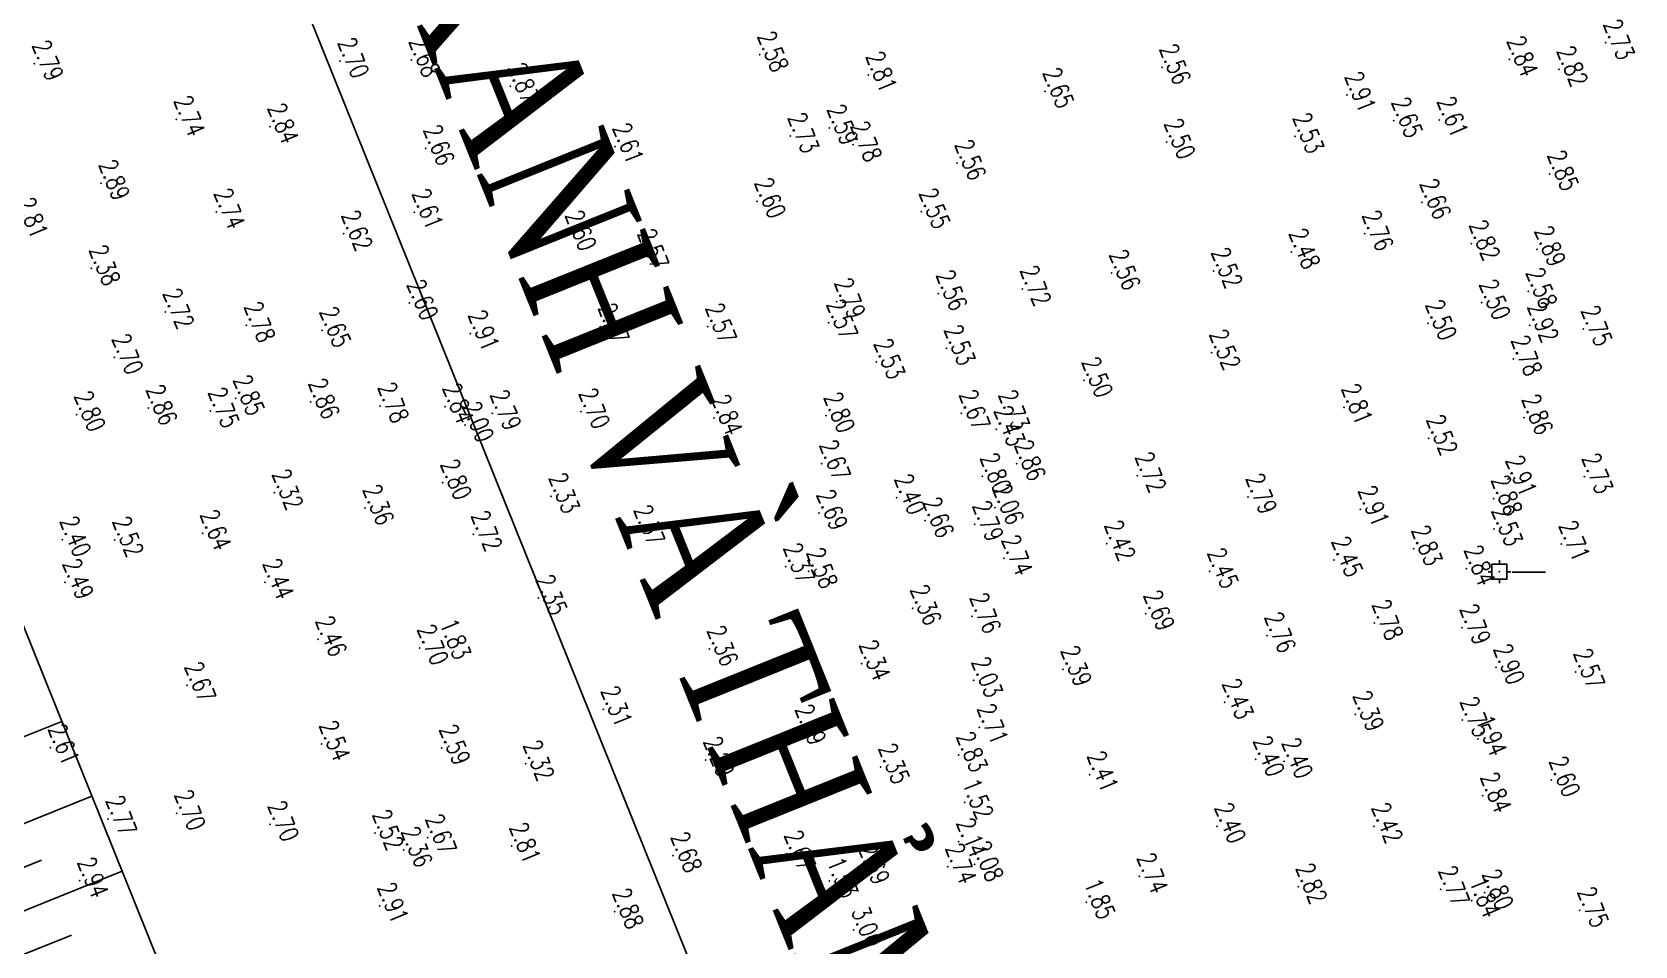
# Model space of a CAD drawing. Header units: millimetres. Extents: x 405522 to 410309, y 2303080 to 2310223.
# Drawn here: x 406977.9 to 407136.6, y 2306783 to 2306873.5 of the extents above; entities that cross this region are included whole.
import ezdxf
from ezdxf.enums import TextEntityAlignment as Align
from ezdxf.xclip import XClip

# ---------------------------------------------------------------- set-up
doc = ezdxf.new("R2010")
doc.units = ezdxf.units.MM
doc.header["$LTSCALE"] = 10
doc.header["$MEASUREMENT"] = 0
doc.header["$XCLIPFRAME"] = 0
doc.layers.get('0').update_dxf_attribs({"linetype": 'CONTINUOUS'})
doc.layers.get('Defpoints').update_dxf_attribs({"linetype": 'CONTINUOUS'})
for name, color, linetype in [('caodo', 7, 'CONTINUOUS'), ('DIM', 4, 'CONTINUOUS'), ('Main', 3, 'CONTINUOUS'), ('Other', 9, 'CONTINUOUS'), ('text', 7, 'CONTINUOUS')]:
    doc.layers.add(name, color=color, linetype=linetype)
doc.styles.add('Dien', font='simplex.shx', dxfattribs={"width": 0.75})
doc.styles.add('TextH', font='vntimeh.shx', dxfattribs={"width": 0.75})
doc.styles.add('txt', font='romans.shx', dxfattribs={"height": 0.2})
doc.dimstyles.new('D6.7', dxfattribs={"dimscale": 6.7, "dimtxt": 1.5, "dimasz": 2, "dimexe": 1.5, "dimexo": 0.5, "dimgap": 1, "dimtad": 1, "dimdec": 0, "dimdsep": 46, "dimtxsty": 'Dien', "dimcen": 1, "dimclrd": 256, "dimclre": 256, "dimclrt": 7, "dimaunit": 1, "dimadec": 3, "dimazin": 0, "dimtfac": 1, "dimtdec": 0, "dimtmove": 1, "dimatfit": 0, "dimfxl": 1, "dimtolj": 1, "dimtzin": 0, "dimlwe": -1, "dimarcsym": 0})

# ---------------------------------------------------------------- blocks, each defined once
blk = doc.blocks.new('*D26')
at = {"layer": 'Defpoints', "color": 0, "linetype": 'Continuous'}
for p in [(406742.66, 2306987.54), (407088.98, 2306054.36), (407050.04, 2306039.91)]:
    blk.add_point(p, dxfattribs=at)
at = {"layer": 'DIM'}
for p, q in [((406739.52, 2306986.38), (406694.3, 2306969.59)), ((407085.84, 2306053.2), (407040.61, 2306036.41))]:
    blk.add_line(p, q, dxfattribs=at)
at = {"layer": 'DIM', "linetype": 'Continuous', "lineweight": -2}
blk.add_line((406708.38, 2306960.53), (407045.37, 2306052.47), dxfattribs=at)
at = {"layer": 'DIM', "linetype": 'Continuous'}
for points in [[(406710.47, 2306961.3), (406706.29, 2306959.75), (406703.72, 2306973.09)], [(407047.47, 2306053.25), (407043.28, 2306051.7), (407050.04, 2306039.91)]]:
    blk.add_solid(points, dxfattribs=at)
at = {"layer": 'DIM', "color": 7, "linetype": 'Continuous', "insert": (406887.87, 2306510.58), "char_height": 10.05, "attachment_point": 5, "rotation": 290.3607, "style": 'Dien'}
blk.add_mtext('\\A1;995', dxfattribs=at)
blk = doc.blocks.new('20')
at = {"layer": 'caodo', "color": 8, "linetype": 'Continuous'}
for p in [(-473.82, -436.03, 0.41), (-599.14, -437.84, 0.38), (-592.1, -437.73, 0.36), (-557.59, -437.21, 0.26), (-483.37, -437.68, 0.52), (-629.4, -438.1, 0.47), (-546.85, -439.21, 0.49), (-517.77, -438.47, 0.24), (-478.44, -438.67, 0.5), (-582.29, -440.33, 0.55), (-529.33, -440.82, 0.33), (-499.44, -441.21, 0.59), (-615.37, -443.59, 0.42), (-606.09, -444.33, 0.52), (-494.8, -443.74, 0.33), (-490.29, -443.67, 0.29), (-554.57, -445.27, 0.41), (-550.69, -444.45, 0.27), (-517.31, -445.85, 0.18), (-504.58, -445.29, 0.21), (-590.67, -446.48, 0.34), (-571.93, -446.3, 0.29), (-548.36, -446.11, 0.46), (-538.04, -447.94, 0.24), (-479.36, -449, 0.53), (-622.81, -449.93, 0.57), (-557.87, -451.71, 0.28), (-492, -451.81, 0.34), (-611.4, -452.77, 0.42), (-591.79, -452.8, 0.29), (-541.59, -452.75, 0.23), (-598.78, -454.94, 0.3), (-576.62, -454.94, 0.28), (-497.7, -454.94, 0.44), (-569.46, -456.76, 0.25), (-504.96, -456.73, 0.16), (-487.13, -455.9, 0.5), (-480.63, -456.48, 0.57), (-623.76, -458.37, 0.06), (-512.65, -458.62, 0.2), (-522.75, -458.82, 0.24), (-592.29, -461.79, 0.28), (-549.97, -461.64, 0.47), (-539.89, -460.85, 0.24), (-531.59, -460.4, 0.4), (-486.11, -461.77, 0.18), (-481.49, -460.62, 0.26), (-616.45, -462.67, 0.4), (-608.42, -463.99, 0.46), (-600.94, -464.49, 0.33), (-586.23, -464.82, 0.59), (-573.37, -464.13, 0.25), (-562.74, -464.13, 0.25), (-550.75, -463.74, 0.25), (-491.43, -463.79, 0.18), (-481.34, -464, 0.6), (-476.03, -464.37, 0.43), (-539.1, -466.28, 0.21), (-621.5, -467.17, 0.38), (-546.05, -467.64, 0.21), (-512.84, -466.72, 0.2), (-482.97, -467.32, 0.46), (-525.48, -469.46, 0.18), (-609.49, -471.24, 0.53), (-625.23, -472.83, 0.48), (-618.12, -472.2, 0.54), (-611.98, -472.47, 0.43), (-602.05, -471.58, 0.54), (-595.19, -471.97, 0.46), (-588.76, -472.05, 0.52), (-584.05, -472.71, 0.47), (-575.28, -472.55, 0.38), (-551.02, -472.95, 0.48), (-537.63, -472.7, 0.35), (-533.71, -472.72, 0.41), (-499.75, -472.11, 0.49), (-586.78, -473.87, -0.32), (-562.12, -473.18, 0.52), (-534.17, -474.29, 0.11), (-481.9, -473.15, 0.54), (-491.34, -475.18, 0.2), (-551.45, -477.68, 0.35), (-532.14, -477.69, 0.54), (-535.53, -478.96, 0.48), (-520.19, -478.87, 0.4), (-483.5, -479.21, 0.59), (-475.95, -478.99, 0.41), (-605.65, -480.57), (-588.97, -479.58, 0.48), (-596.66, -482.09, 0.04), (-578.26, -480.93, 0.01), (-544.02, -481.05, 0.08), (-534.28, -482.04, -0.26), (-509.23, -480.99, 0.47), (-498.11, -482.2, 0.59), (-484.93, -481.16, 0.56), (-551.73, -482.59, 0.37), (-541.22, -483.34, 0.34), (-536.29, -483.69, 0.47), (-626.66, -485.22, 0.08), (-621.45, -485.25, 0.2), (-612.76, -484.58, 0.32), (-585.94, -484.68, 0.4), (-569.84, -484.11, 0.05), (-523.23, -485.63, 0.1), (-484.89, -484.18, 0.21), (-478.23, -485.65, 0.39), (-533.41, -487.08, 0.42), (-500.73, -487.22, 0.13), (-492.84, -486.12, 0.51), (-555.01, -487.88, 0.05), (-552.73, -488.35, 0.26), (-513.04, -488.37, 0.13), (-487.61, -488.09, 0.52), (-626.39, -489.43, 0.17), (-606.57, -489.43, 0.12), (-579.52, -491.01, 0.03), (-542.45, -492.01, 0.04), (-536.56, -492.81, 0.44), (-519.36, -492.55, 0.37), (-496.73, -493.48, 0.46), (-601.34, -495.1, 0.14), (-507.37, -494.72, 0.44), (-488.04, -493.92, 0.47), (-591.27, -495.94, 0.38), (-589.04, -495.39, -0.49), (-562.58, -496.05, 0.04), (-547.51, -497.48, 0.02), (-527.55, -498.05, 0.07), (-484.7, -497.87, 0.58), (-476.78, -498.32, 0.25), (-614.31, -499.64, 0.35), (-536.39, -499.15, -0.29), (-511.56, -501.31, 0.11), (-573.08, -502.03, -0.01), (-498.62, -502.5, 0.07), (-488.02, -503.09, 0.43), (-553.86, -503.85, 0.17), (-535.84, -503.79, 0.39), (-627.83, -505.81, 0.29), (-600.98, -505.45, 0.22), (-589.09, -505.84, 0.27), (-486.45, -504.94, -0.38), (-580.78, -507.4), (-562.94, -507.04, -0.03), (-545.61, -507.72, 0.03), (-537.89, -506.55, 0.51), (-508.49, -506.98, 0.08), (-505.67, -507.17, 0.08), (-524.93, -508.48, 0.09), (-479.2, -509, 0.28), (-486, -510.58, 0.52), (-615.32, -512.32, 0.38), (-537.3, -511.21, -0.8), (-622.12, -512.88, 0.45), (-606.08, -513.41, 0.38), (-512.32, -513.59, 0.08), (-496.77, -513.59, 0.1), (-595.7, -514.27, 0.2), (-590.47, -514.72, 0.35), (-582.14, -515.55, 0.49), (-537.88, -515.11, -0.21), (-592.86, -515.96, 0.04), (-566.17, -516.49, 0.36), (-554.93, -516.32, 0.35), (-536.31, -517.38, -0.24), (-624.92, -518.99, 0.62), (-550.7, -519, -0.79), (-547.57, -517.67, 0.37), (-538.97, -517.61, 0.42), (-520.01, -518.56, 0.42), (-504.27, -519.58, 0.5), (-490.16, -519.84, 0.45), (-485.82, -520.17, 0.48), (-595.22, -521.49, 0.59), (-571.94, -522.06, 0.56), (-525.26, -521.11, -0.47), (-487.1, -520.95, -0.48), (-476.39, -521.92, 0.43), (-548.28, -523.88, 0.68)]:
    blk.add_point(p, dxfattribs=at)
at = {"layer": 'caodo', "color": 8, "linetype": 'Continuous', "style": 'txt', "width": 0.75}
for s, p in [('2.73', (-473.32, -436.03, 0.41)), ('2.79', (-628.9, -438.1, 0.47)), ('2.70', (-598.64, -437.84, 0.38)), ('2.68', (-591.6, -437.73, 0.36)), ('2.58', (-557.09, -437.21, 0.26)), ('2.56', (-517.27, -438.47, 0.24)), ('2.84', (-482.87, -437.68, 0.52)), ('2.82', (-477.94, -438.67, 0.5)), ('2.81', (-546.35, -439.21, 0.49)), ('2.87', (-581.79, -440.33, 0.55)), ('2.65', (-528.83, -440.82, 0.33)), ('2.91', (-498.94, -441.21, 0.59)), ('2.74', (-614.87, -443.59, 0.42)), ('2.84', (-605.59, -444.33, 0.52)), ('2.59', (-550.19, -444.45, 0.27)), ('2.65', (-494.3, -443.74, 0.33)), ('2.61', (-489.79, -443.67, 0.29)), ('2.66', (-590.17, -446.48, 0.34)), ('2.61', (-571.43, -446.3, 0.29)), ('2.73', (-554.07, -445.27, 0.41)), ('2.78', (-547.86, -446.11, 0.46)), ('2.50', (-516.81, -445.85, 0.18)), ('2.53', (-504.08, -445.29, 0.21)), ('2.56', (-537.54, -447.94, 0.24)), ('2.85', (-478.86, -449, 0.53)), ('2.89', (-622.31, -449.93, 0.57)), ('2.74', (-610.9, -452.77, 0.42)), ('2.61', (-591.29, -452.8, 0.29)), ('2.60', (-557.37, -451.71, 0.28)), ('2.55', (-541.09, -452.75, 0.23)), ('2.66', (-491.5, -451.81, 0.34)), ('2.81', (-630.42, -453.67, 0.49)), ('2.62', (-598.28, -454.94, 0.3)), ('2.60', (-576.12, -454.94, 0.28)), ('2.76', (-497.2, -454.94, 0.44)), ('2.82', (-486.63, -455.9, 0.5)), ('2.57', (-568.96, -456.76, 0.25)), ('2.48', (-504.46, -456.73, 0.16)), ('2.89', (-480.13, -456.48, 0.57)), ('2.38', (-623.26, -458.37, 0.06)), ('2.56', (-522.25, -458.82, 0.24)), ('2.52', (-512.15, -458.62, 0.2)), ('2.56', (-539.39, -460.85, 0.24)), ('2.72', (-531.09, -460.4, 0.4)), ('2.58', (-480.99, -460.62, 0.26)), ('2.60', (-591.79, -461.79, 0.28)), ('2.79', (-549.47, -461.64, 0.47)), ('2.50', (-485.61, -461.77, 0.18)), ('2.72', (-615.95, -462.67, 0.4)), ('2.78', (-607.92, -463.99, 0.46)), ('2.57', (-550.25, -463.74, 0.25)), ('2.50', (-490.93, -463.79, 0.18)), ('2.92', (-480.84, -464, 0.6)), ('2.65', (-600.44, -464.49, 0.33)), ('2.91', (-585.73, -464.82, 0.59)), ('2.57', (-572.87, -464.13, 0.25)), ('2.57', (-562.24, -464.13, 0.25)), ('2.75', (-475.53, -464.37, 0.43)), ('2.70', (-621, -467.17, 0.38)), ('2.53', (-538.6, -466.28, 0.21)), ('2.52', (-512.34, -466.72, 0.2)), ('2.53', (-545.55, -467.64, 0.21)), ('2.78', (-482.47, -467.32, 0.46)), ('2.50', (-524.98, -469.46, 0.18)), ('2.85', (-608.99, -471.24, 0.53)), ('2.86', (-601.55, -471.58, 0.54)), ('2.78', (-594.69, -471.97, 0.46)), ('2.80', (-624.73, -472.83, 0.48)), ('2.86', (-617.62, -472.2, 0.54)), ('2.75', (-611.48, -472.47, 0.43)), ('2.84', (-588.26, -472.05, 0.52)), ('2.79', (-583.55, -472.71, 0.47)), ('2.70', (-574.78, -472.55, 0.38)), ('2.84', (-561.62, -473.18, 0.52)), ('2.80', (-550.52, -472.95, 0.48)), ('2.67', (-537.13, -472.7, 0.35)), ('2.73', (-533.21, -472.72, 0.41)), ('2.81', (-499.25, -472.11, 0.49)), ('2.86', (-481.4, -473.15, 0.54)), ('2.00', (-586.28, -473.87, -0.32)), ('2.43', (-533.67, -474.29, 0.11)), ('2.52', (-490.84, -475.18, 0.2)), ('2.67', (-550.95, -477.68, 0.35)), ('2.86', (-531.64, -477.69, 0.54)), ('2.80', (-588.47, -479.58, 0.48)), ('2.80', (-535.03, -478.96, 0.48)), ('2.72', (-519.69, -478.87, 0.4)), ('2.91', (-483, -479.21, 0.59)), ('2.73', (-475.45, -478.99, 0.41)), ('2.32', (-605.15, -480.57)), ('2.33', (-577.76, -480.93, 0.01)), ('2.40', (-543.52, -481.05, 0.08)), ('2.79', (-508.73, -480.99, 0.47)), ('2.88', (-484.43, -481.16, 0.56)), ('2.36', (-596.16, -482.09, 0.04)), ('2.69', (-551.23, -482.59, 0.37)), ('2.06', (-533.78, -482.04, -0.26)), ('2.91', (-497.61, -482.2, 0.59)), ('2.64', (-612.26, -484.58, 0.32)), ('2.72', (-585.44, -484.68, 0.4)), ('2.37', (-569.34, -484.11, 0.05)), ('2.66', (-540.72, -483.34, 0.34)), ('2.79', (-535.79, -483.69, 0.47)), ('2.53', (-484.39, -484.18, 0.21)), ('2.40', (-626.16, -485.22, 0.08)), ('2.52', (-620.95, -485.25, 0.2)), ('2.42', (-522.73, -485.63, 0.1)), ('2.83', (-492.34, -486.12, 0.51)), ('2.71', (-477.73, -485.65, 0.39)), ('2.37', (-554.51, -487.88, 0.05)), ('2.74', (-532.91, -487.08, 0.42)), ('2.45', (-500.23, -487.22, 0.13)), ('2.49', (-625.89, -489.43, 0.17)), ('2.44', (-606.07, -489.43, 0.12)), ('2.58', (-552.23, -488.35, 0.26)), ('2.45', (-512.54, -488.37, 0.13)), ('2.84', (-487.11, -488.09, 0.52)), ('2.35', (-579.02, -491.01, 0.03)), ('2.36', (-541.95, -492.01, 0.04)), ('2.69', (-518.86, -492.55, 0.37)), ('2.76', (-536.06, -492.81, 0.44)), ('2.78', (-496.23, -493.48, 0.46)), ('2.79', (-487.54, -493.92, 0.47)), ('2.46', (-600.84, -495.1, 0.14)), ('1.83', (-588.54, -495.39, -0.49)), ('2.76', (-506.87, -494.72, 0.44)), ('2.70', (-590.77, -495.94, 0.38)), ('2.36', (-562.08, -496.05, 0.04)), ('2.34', (-547.01, -497.48, 0.02)), ('2.39', (-527.05, -498.05, 0.07)), ('2.90', (-484.2, -497.87, 0.58)), ('2.57', (-476.28, -498.32, 0.25)), ('2.67', (-613.81, -499.64, 0.35)), ('2.03', (-535.89, -499.15, -0.29)), ('2.31', (-572.58, -502.03, -0.01)), ('2.43', (-511.06, -501.31, 0.11)), ('2.39', (-498.12, -502.5, 0.07)), ('2.75', (-487.52, -503.09, 0.43)), ('2.49', (-553.36, -503.85, 0.17)), ('2.71', (-535.34, -503.79, 0.39)), ('1.94', (-485.95, -504.94, -0.38)), ('2.61', (-627.33, -505.81, 0.29)), ('2.54', (-600.48, -505.45, 0.22)), ('2.59', (-588.59, -505.84, 0.27)), ('2.83', (-537.39, -506.55, 0.51)), ('2.32', (-580.28, -507.4)), ('2.29', (-562.44, -507.04, -0.03)), ('2.35', (-545.11, -507.72, 0.03)), ('2.41', (-524.43, -508.48, 0.09)), ('2.40', (-507.99, -506.98, 0.08)), ('2.40', (-505.17, -507.17, 0.08)), ('2.60', (-478.7, -509, 0.28)), ('1.52', (-536.8, -511.21, -0.8)), ('2.84', (-485.5, -510.58, 0.52)), ('2.77', (-621.62, -512.88, 0.45)), ('2.70', (-614.82, -512.32, 0.38)), ('2.70', (-605.58, -513.41, 0.38)), ('2.52', (-595.2, -514.27, 0.2)), ('2.67', (-589.97, -514.72, 0.35)), ('2.40', (-511.82, -513.59, 0.08)), ('2.42', (-496.27, -513.59, 0.1)), ('2.36', (-592.36, -515.96, 0.04)), ('2.81', (-581.64, -515.55, 0.49)), ('2.67', (-554.43, -516.32, 0.35)), ('2.11', (-537.38, -515.11, -0.21)), ('2.68', (-565.67, -516.49, 0.36)), ('2.69', (-547.07, -517.67, 0.37)), ('2.74', (-538.47, -517.61, 0.42)), ('2.08', (-535.81, -517.38, -0.24)), ('2.94', (-624.42, -518.99, 0.62)), ('1.53', (-550.2, -519, -0.79)), ('2.74', (-519.51, -518.56, 0.42)), ('2.82', (-503.77, -519.58, 0.5)), ('2.77', (-489.66, -519.84, 0.45)), ('1.84', (-486.6, -520.95, -0.48)), ('2.80', (-485.32, -520.17, 0.48)), ('2.91', (-594.72, -521.49, 0.59)), ('2.88', (-571.44, -522.06, 0.56)), ('1.85', (-524.76, -521.11, -0.47)), ('2.75', (-475.89, -521.92, 0.43)), ('3.00', (-547.78, -523.88, 0.68))]:
    blk.add_text(s, height=1.8, rotation=292, dxfattribs=at).set_placement(p, align=Align.CENTER)

msp = doc.modelspace()

# ---------------------------------------------------------------- linework, layer by layer
at = {"color": 4}
for p, q in [((407123.21, 2306820.85), (407123.21, 2306821.23)), ((407122.46, 2306820.1), (407122.09, 2306820.1)), ((407123.21, 2306819.35), (407123.21, 2306818.98)), ((407123.96, 2306820.1), (407124.34, 2306820.1)), ((407124.49, 2306820.06), (407127.79, 2306820.06))]:
    msp.add_line(p, q, dxfattribs=at)
msp.add_lwpolyline([(407122.46, 2306820.85), (407123.96, 2306820.85), (407123.96, 2306819.35), (407122.46, 2306819.35)], close=True, dxfattribs=at)
msp.add_point((407123.21, 2306820.1), dxfattribs=at)
at = {"layer": 'Main', "flags": 128}
msp.add_lwpolyline([(407018.91, 2306710.71), (406883.8, 2307046.49, 0.414213), (406868.19, 2307053.14), (406735.63, 2306999.8, 0.40627), (406728.86, 2306984.5), (406983.02, 2306299.64)], format="xyb", dxfattribs=at)
at = {"layer": 'Other', "color": 8}
for p, q in [((406980.86, 2306805.28), (406967.87, 2306800.06)), ((406983.84, 2306797.86), (406970.85, 2306792.64)), ((406978.84, 2306791.54), (406972.35, 2306788.92)), ((406986.83, 2306790.44), (406973.84, 2306785.21)), ((406981.83, 2306784.12), (406975.33, 2306781.5))]:
    msp.add_line(p, q, dxfattribs=at)

# ---------------------------------------------------------------- block references
at = {"layer": 'caodo', "linetype": 'Continuous'}
ref = msp.add_blockref('20', (407607.56, 2307308.49, 2.32), dxfattribs=at)
XClip(ref).set_block_clipping_path([(-1349.6056714252, -661.9058657554), (-160.2432635269, -789.0626177704), (-158.37, -682.7400000002), (-152.5537012776, -565.1435954412), (-154.4567852021, -515.7710593813), (-164.5656294519, -479.7079773764), (-169.8483049072, -457.4688106682), (-166.8279659872, -442.0162156662), (-126.7827336918, -389.4443280851), (-106.0518872158, -361.8542004311), (-63.7794437606, -462.4105278351), (-33.4664476524, -538.7088304474), (-26.8309580461, -536.6440252331), (-14.1947287806, -530.290072049), (2.8735610212, -522.7809317391), (21.7790860042, -516.4300709004), (33.4963699727, -516.3916891841), (41.8323397201, -526.5245847343), (49.3870018656, -538.8965703272), (57.5814736318, -547.8425059784), (240.790552864, -478.5933098081), (312.7168333768, -453.5233669193), (469.9752955258, -835.1642690971), (381.01757411, -875.9365015272), (340.0535600581, -891.0018749475), (281.9833174138, -920.0360526661), (270.299792853, -925.8934261841), (259.6497187838, -926.485182072), (238.1363249943, -935.8876169724), (231.3903178959, -941.3565830942), (234.2801903864, -952.6351198461), (233.349513785, -963.7375780144), (228.571532146, -974.9643217223), (217.3702047821, -983.9257580563), (203.9138266848, -988.0474594873), (188.6712767056, -983.9718116582), (177.3884057824, -980.8930276111), (171.5204358988, -984.3872820092), (-73.6457281185, -1086.5773775354), (-160.7232604475, -789.403599048), (-175.8663177838, -787.8968891632), (-1242.6150691518, -731.5018647434), (-1048.644501777, -1275.3187000523), (-581.3011768161, -1893.663355621), (45.2581508098, -1711.1176481554), (672.5305126871, -1468.6534206932), (1174.4624007965, -665.2848953921), (720.1397881705, 463.7992460099), (-44.8650585066, 588.3045099438), (-757.8349164568, 52.9536143756)])

# ---------------------------------------------------------------- texts
at = {"layer": 'text', "style": 'TextH', "width": 0.75}
msp.add_text('c©y xanh vµ th¶m cá', height=13.5, rotation=291.9189, dxfattribs=at).set_placement((407000.07, 2306913.75))

# ---------------------------------------------------------------- dimensions: what is measured, and where the dimension line sits
at = {"layer": 'DIM', "linetype": 'Continuous'}
dim = msp.add_linear_dim(base=(407050.04, 2306039.91), p1=(406742.66, 2306987.54), p2=(407088.98, 2306054.36), angle=290.3607, dimstyle='D6.7', dxfattribs=at)
dim.commit()
dim.dimension.update_dxf_attribs({"geometry": '*D26', "text_midpoint": (406887.87, 2306510.58)})

# ---------------------------------------------------------------- leaders
for points in [[(406987.46, 2306713.41), (407055.59, 2306750.31), (406990.69, 2306911.61)], [(407145.4, 2306733.31), (407055.59, 2306750.31), (406990.69, 2306911.61)]]:
    msp.add_leader(points, dimstyle='D6.7', dxfattribs=at)

doc.saveas('drawing.dxf')
